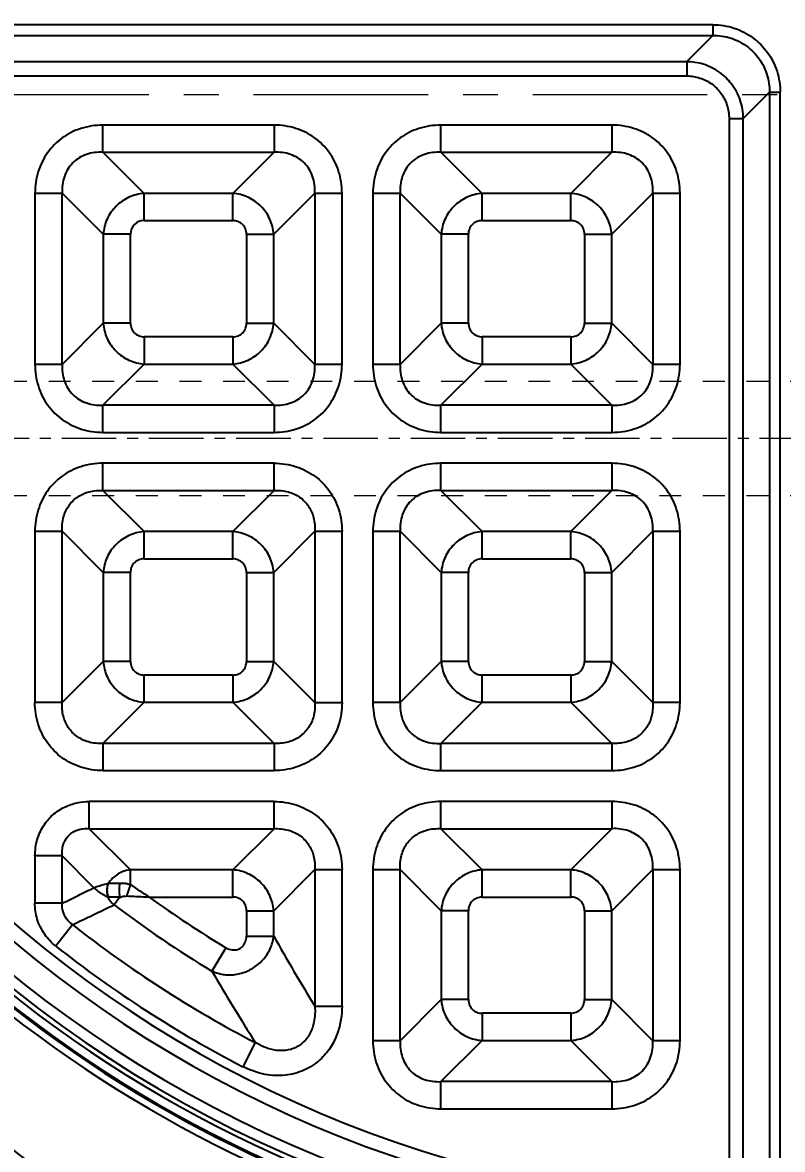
# Model space of a CAD drawing. Header units: millimetres. Extents: x 3054 to 4939, y -1170 to 130.
# Drawn here: x 4552.1 to 4605.2, y -864.7 to -786 of the extents above; entities that cross this region are included whole.
import ezdxf

# ---------------------------------------------------------------- set-up
doc = ezdxf.new("R2010")
doc.units = ezdxf.units.MM
doc.header["$LTSCALE"] = 16.335
doc.header["$PDMODE"] = 3
doc.header["$PDSIZE"] = 0.3125
doc.linetypes.add('CENTER', pattern=[0.6, 0.375, -0.075, 0.075, -0.075])
doc.linetypes.add('HIDDEN', pattern=[0.2, 0.1, -0.1])
doc.layers.get('0').update_dxf_attribs({"linetype": 'CONTINUOUS'})
doc.layers.get('Defpoints').update_dxf_attribs({"linetype": 'CONTINUOUS'})
doc.layers.add('center', color=1, linetype='CENTER', lineweight=9)
doc.layers.add('cool', color=153, linetype='HIDDEN', lineweight=9)
doc.styles.get("Standard").update_dxf_attribs({"font": 'txt', "width": 0.8})
doc.dimstyles.get("Standard").update_dxf_attribs({"dimtxt": 0.15625, "dimasz": 0.1875, "dimexe": 0.125, "dimexo": 0.0625, "dimtad": 0, "dimtih": 1, "dimtoh": 1, "dimdsep": 46, "dimtxsty": 'Standard', "dimcen": 0.09, "dimadec": 0, "dimazin": 0, "dimtp": 0.01, "dimtm": 0.01, "dimtfac": 1, "dimtofl": 0, "dimtmove": 0, "dimatfit": 3, "dimfxl": 0, "dimtolj": 1, "dimarcsym": 0})

# ---------------------------------------------------------------- blocks, each defined once
blk = doc.blocks.new('*D220')
at = {"color": 4, "lineweight": -2}
blk.add_line((4467.483, -791.002), (4441.773, -791.002), dxfattribs=at)
at = {"layer": 'Defpoints', "color": 0}
for p in [(4441.773, -791.002), (4467.483, -791.002), (4611.243, -791.002)]:
    blk.add_point(p, dxfattribs=at)
at = {"color": 6, "insert": (4436.773, -791.002), "char_height": 5, "attachment_point": 5}
blk.add_mtext('\\A1;0.00', dxfattribs=at)
blk = doc.blocks.new('*D221')
at = {"color": 4, "lineweight": -2}
blk.add_line((4460.053, -762.001), (4441.773, -762.001), dxfattribs=at)
at = {"layer": 'Defpoints', "color": 0}
for p in [(4441.773, -762.001), (4460.053, -762.001), (4611.243, -791.002)]:
    blk.add_point(p, dxfattribs=at)
at = {"color": 6, "insert": (4434.439, -762.001), "char_height": 5, "attachment_point": 5}
blk.add_mtext('\\A1;29.00', dxfattribs=at)
blk = doc.blocks.new('*D222')
at = {"color": 4, "lineweight": -2}
blk.add_line((4502.817, -743.002), (4441.773, -743.002), dxfattribs=at)
at = {"layer": 'Defpoints', "color": 0}
for p in [(4441.773, -743.002), (4502.817, -743.002), (4611.243, -791.002)]:
    blk.add_point(p, dxfattribs=at)
at = {"color": 6, "insert": (4434.439, -743.002), "char_height": 5, "attachment_point": 5}
blk.add_mtext('\\A1;48.00', dxfattribs=at)
blk = doc.blocks.new('*D223')
at = {"color": 4, "lineweight": -2}
blk.add_line((4524.817, -709.002), (4441.773, -709.002), dxfattribs=at)
at = {"layer": 'Defpoints', "color": 0}
for p in [(4441.773, -709.002), (4524.817, -709.002), (4611.243, -791.002)]:
    blk.add_point(p, dxfattribs=at)
at = {"color": 6, "insert": (4434.439, -709.002), "char_height": 5, "attachment_point": 5}
blk.add_mtext('\\A1;82.00', dxfattribs=at)
blk = doc.blocks.new('*D224')
at = {"color": 4, "lineweight": -2}
blk.add_line((4501.275, -694.001), (4441.773, -694.001), dxfattribs=at)
at = {"layer": 'Defpoints', "color": 0}
for p in [(4441.773, -694.001), (4501.275, -694.001), (4611.243, -791.002)]:
    blk.add_point(p, dxfattribs=at)
at = {"color": 6, "insert": (4434.439, -694.001), "char_height": 5, "attachment_point": 5}
blk.add_mtext('\\A1;97.00', dxfattribs=at)
blk = doc.blocks.new('*D225')
at = {"color": 4, "lineweight": -2}
blk.add_line((4563.817, -680.002), (4441.773, -680.002), dxfattribs=at)
at = {"layer": 'Defpoints', "color": 0}
for p in [(4441.773, -680.002), (4563.817, -680.002), (4611.243, -791.002)]:
    blk.add_point(p, dxfattribs=at)
at = {"color": 6, "insert": (4434.439, -680.002), "char_height": 5, "attachment_point": 5}
blk.add_mtext('\\A1;111.00', dxfattribs=at)
blk = doc.blocks.new('*D226')
at = {"color": 4, "lineweight": -2}
blk.add_line((4606.843, -674.002), (4441.773, -674.002), dxfattribs=at)
at = {"layer": 'Defpoints', "color": 0}
for p in [(4441.773, -674.002), (4606.843, -674.002), (4611.243, -791.002)]:
    blk.add_point(p, dxfattribs=at)
at = {"color": 6, "insert": (4433.773, -674.002), "char_height": 5, "attachment_point": 5}
blk.add_mtext('\\A1;117.00', dxfattribs=at)
blk = doc.blocks.new('*D227')
at = {"color": 4, "lineweight": -2}
for p, q in [((4451.773, -667.041), (4441.773, -667.041)), ((4461.773, -673.002), (4451.773, -667.041)), ((4479.867, -673.002), (4461.773, -673.002))]:
    blk.add_line(p, q, dxfattribs=at)
at = {"layer": 'Defpoints', "color": 0}
for p in [(4441.773, -667.041), (4479.867, -673.002), (4611.243, -791.002)]:
    blk.add_point(p, dxfattribs=at)
at = {"color": 6, "insert": (4433.773, -667.041), "char_height": 5, "attachment_point": 5}
blk.add_mtext('\\A1;118.00', dxfattribs=at)
blk = doc.blocks.new('*D228')
at = {"color": 4, "lineweight": -2}
blk.add_line((4477.232, -815.002), (4441.773, -815.002), dxfattribs=at)
at = {"layer": 'Defpoints', "color": 0}
for p in [(4611.243, -791.002), (4441.773, -815.002), (4477.232, -815.002)]:
    blk.add_point(p, dxfattribs=at)
at = {"color": 6, "insert": (4434.439, -815.002), "char_height": 5, "attachment_point": 5}
blk.add_mtext('\\A1;24.00', dxfattribs=at)
blk = doc.blocks.new('*D229')
at = {"color": 4, "lineweight": -2}
for p, q in [((4451.773, -847.002), (4441.773, -847.002)), ((4461.773, -859.001), (4451.773, -847.002)), ((4519.847, -859.001), (4461.773, -859.001))]:
    blk.add_line(p, q, dxfattribs=at)
at = {"layer": 'Defpoints', "color": 0}
for p in [(4611.243, -791.002), (4441.773, -847.002), (4519.847, -859.001)]:
    blk.add_point(p, dxfattribs=at)
at = {"color": 6, "insert": (4434.439, -847.002), "char_height": 5, "attachment_point": 5}
blk.add_mtext('\\A1;68.00', dxfattribs=at)
blk = doc.blocks.new('*D230')
at = {"color": 4, "lineweight": -2}
blk.add_line((4484.734, -873.002), (4441.773, -873.002), dxfattribs=at)
at = {"layer": 'Defpoints', "color": 0}
for p in [(4611.243, -791.002), (4441.773, -873.002), (4484.734, -873.002)]:
    blk.add_point(p, dxfattribs=at)
at = {"color": 6, "insert": (4434.439, -873.002), "char_height": 5, "attachment_point": 5}
blk.add_mtext('\\A1;82.00', dxfattribs=at)
blk = doc.blocks.new('*D231')
at = {"color": 4, "lineweight": -2}
blk.add_line((4574.843, -899.002), (4441.773, -899.002), dxfattribs=at)
at = {"layer": 'Defpoints', "color": 0}
for p in [(4611.243, -791.002), (4441.773, -899.002), (4574.843, -899.002)]:
    blk.add_point(p, dxfattribs=at)
at = {"color": 6, "insert": (4433.439, -899.002), "char_height": 5, "attachment_point": 5}
blk.add_mtext('\\A1;108.00', dxfattribs=at)
blk = doc.blocks.new('*D232')
at = {"color": 4, "lineweight": -2}
blk.add_line((4473.942, -909.002), (4441.773, -909.002), dxfattribs=at)
at = {"layer": 'Defpoints', "color": 0}
for p in [(4611.243, -791.002), (4441.773, -909.002), (4473.942, -909.002)]:
    blk.add_point(p, dxfattribs=at)
at = {"color": 6, "insert": (4433.773, -909.002), "char_height": 5, "attachment_point": 5}
blk.add_mtext('\\A1;118.00', dxfattribs=at)
blk = doc.blocks.new('*D233')
at = {"color": 4, "lineweight": -2}
for p, q in [((4568.217, -634.173), (4568.217, -624.173)), ((4568.247, -644.173), (4568.217, -634.173)), ((4568.247, -675.644), (4568.247, -644.173))]:
    blk.add_line(p, q, dxfattribs=at)
at = {"layer": 'Defpoints', "color": 0}
for p in [(4568.217, -624.173), (4568.247, -675.644), (4611.243, -791.002)]:
    blk.add_point(p, dxfattribs=at)
at = {"color": 6, "insert": (4568.217, -616.84), "char_height": 5, "attachment_point": 5, "rotation": 90}
blk.add_mtext('\\A1;43.00', dxfattribs=at)
blk = doc.blocks.new('*D234')
at = {"color": 4, "lineweight": -2}
for p, q in [((4529.217, -634.173), (4529.217, -624.173)), ((4528.247, -644.173), (4529.217, -634.173)), ((4528.247, -704.672), (4528.247, -644.173))]:
    blk.add_line(p, q, dxfattribs=at)
at = {"layer": 'Defpoints', "color": 0}
for p in [(4529.217, -624.173), (4528.247, -704.672), (4611.243, -791.002)]:
    blk.add_point(p, dxfattribs=at)
at = {"color": 6, "insert": (4529.217, -616.84), "char_height": 5, "attachment_point": 5, "rotation": 90}
blk.add_mtext('\\A1;83.00', dxfattribs=at)
blk = doc.blocks.new('*D235')
at = {"color": 4, "lineweight": -2}
for p, q in [((4507.217, -634.173), (4507.217, -624.173)), ((4506.247, -644.173), (4507.217, -634.173)), ((4506.247, -738.601), (4506.247, -644.173))]:
    blk.add_line(p, q, dxfattribs=at)
at = {"layer": 'Defpoints', "color": 0}
for p in [(4507.217, -624.173), (4506.247, -738.601), (4611.243, -791.002)]:
    blk.add_point(p, dxfattribs=at)
at = {"color": 6, "insert": (4507.217, -615.84), "char_height": 5, "attachment_point": 5, "rotation": 90}
blk.add_mtext('\\A1;105.00', dxfattribs=at)
blk = doc.blocks.new('*D236')
at = {"color": 4, "lineweight": -2}
blk.add_line((4482.742, -664.202), (4482.742, -624.173), dxfattribs=at)
at = {"layer": 'Defpoints', "color": 0}
for p in [(4482.742, -624.173), (4482.742, -664.202), (4611.243, -791.002)]:
    blk.add_point(p, dxfattribs=at)
at = {"color": 6, "insert": (4482.742, -615.173), "char_height": 5, "attachment_point": 5, "rotation": 90}
blk.add_mtext('\\A1;128.50', dxfattribs=at)
blk = doc.blocks.new('*D237')
at = {"color": 4, "lineweight": -2}
blk.add_line((4579.243, -903.402), (4579.243, -955.466), dxfattribs=at)
at = {"layer": 'Defpoints', "color": 0}
for p in [(4611.243, -791.002), (4579.243, -903.402), (4579.243, -955.466)]:
    blk.add_point(p, dxfattribs=at)
at = {"color": 6, "insert": (4579.243, -962.799), "char_height": 5, "attachment_point": 5, "rotation": 90}
blk.add_mtext('\\A1;32.00', dxfattribs=at)
blk = doc.blocks.new('*D238')
at = {"color": 4, "lineweight": -2}
for p, q in [((4524.247, -863.401), (4524.247, -935.466)), ((4524.247, -935.466), (4516.217, -945.466)), ((4516.217, -945.466), (4516.217, -955.466))]:
    blk.add_line(p, q, dxfattribs=at)
at = {"layer": 'Defpoints', "color": 0}
for p in [(4611.243, -791.002), (4524.247, -863.401), (4516.217, -955.466)]:
    blk.add_point(p, dxfattribs=at)
at = {"color": 6, "insert": (4516.217, -962.799), "char_height": 5, "attachment_point": 5, "rotation": 90}
blk.add_mtext('\\A1;87.00', dxfattribs=at)
blk = doc.blocks.new('*D239')
at = {"color": 4, "lineweight": -2}
blk.add_line((4482.742, -917.802), (4482.742, -955.466), dxfattribs=at)
at = {"layer": 'Defpoints', "color": 0}
for p in [(4611.243, -791.002), (4482.742, -917.802), (4482.742, -955.466)]:
    blk.add_point(p, dxfattribs=at)
at = {"color": 6, "insert": (4482.742, -964.466), "char_height": 5, "attachment_point": 5, "rotation": 90}
blk.add_mtext('\\A1;128.50', dxfattribs=at)
blk = doc.blocks.new('*D240')
at = {"color": 4, "lineweight": -2}
for p, q in [((4493.943, -636.034), (4493.943, -626.034)), ((4490.742, -646.034), (4493.943, -636.034)), ((4490.742, -781.571), (4490.742, -646.034))]:
    blk.add_line(p, q, dxfattribs=at)
at = {"layer": 'Defpoints', "color": 0}
for p in [(4493.943, -626.034), (4490.742, -781.571), (4611.243, -791.002)]:
    blk.add_point(p, dxfattribs=at)
at = {"color": 6, "insert": (4493.943, -617.368), "char_height": 5, "attachment_point": 5, "rotation": 90}
blk.add_mtext('\\A1;120.50', dxfattribs=at)
blk = doc.blocks.new('*D258')
at = {"color": 4, "lineweight": -2}
for p, q in [((4451.914, -779.805), (4441.914, -779.805)), ((4461.914, -785.971), (4451.914, -779.805)), ((4486.342, -785.971), (4461.914, -785.971))]:
    blk.add_line(p, q, dxfattribs=at)
at = {"layer": 'Defpoints', "color": 0}
for p in [(4441.914, -779.805), (4486.342, -785.971), (4611.243, -791.001)]:
    blk.add_point(p, dxfattribs=at)
at = {"color": 6, "insert": (4436.247, -779.805), "char_height": 5, "attachment_point": 5}
blk.add_mtext('\\A1;5.03', dxfattribs=at)

msp = doc.modelspace()

# ---------------------------------------------------------------- linework, layer by layer
at = {"color": 6, "linetype": 'Continuous'}
for p, q in [((4600.381, -786.128), (4521.218, -786.129)), ((4600.381, -786.128), (4600.381, -786.87)), ((4521.218, -786.869), (4600.381, -786.87)), ((4598.545, -788.706), (4600.381, -786.87)), ((4598.546, -788.706), (4524.616, -788.705)), ((4598.546, -788.706), (4598.546, -789.694)), ((4523.128, -789.694), (4598.546, -789.694)), ((4604.34, -790.829), (4602.504, -792.665)), ((4604.34, -790.829), (4604.34, -869.991)), ((4604.34, -790.829), (4605.082, -790.829)), ((4605.08, -869.991), (4605.082, -790.829)), ((4557.753, -795.03), (4557.753, -793.13)), ((4569.711, -793.13), (4557.753, -793.13)), ((4569.711, -793.13), (4569.711, -795.03)), ((4581.371, -795.03), (4581.371, -793.13)), ((4593.328, -793.13), (4581.371, -793.13)), ((4593.328, -793.13), (4593.328, -795.03)), ((4601.515, -792.664), (4601.515, -868.082)), ((4601.515, -792.664), (4602.504, -792.664)), ((4602.504, -866.593), (4602.503, -792.664)), ((4557.753, -795.03), (4560.626, -797.903)), ((4557.753, -795.03), (4569.711, -795.03)), ((4566.838, -797.903), (4569.711, -795.03)), ((4581.371, -795.03), (4584.244, -797.903)), ((4581.371, -795.03), (4593.328, -795.03)), ((4590.455, -797.903), (4593.328, -795.03)), ((4553.002, -797.881), (4553.002, -809.839)), ((4553.002, -797.881), (4554.903, -797.881)), ((4554.903, -809.839), (4554.903, -797.881)), ((4557.776, -800.754), (4554.903, -797.881)), ((4560.626, -799.804), (4560.626, -797.903)), ((4566.838, -797.903), (4560.626, -797.903)), ((4566.838, -799.804), (4566.838, -797.903)), ((4572.562, -797.881), (4569.689, -800.754)), ((4572.562, -797.881), (4572.562, -809.839)), ((4572.562, -797.881), (4574.462, -797.881)), ((4574.462, -809.839), (4574.462, -797.881)), ((4576.62, -797.881), (4576.62, -809.839)), ((4576.62, -797.881), (4578.52, -797.881)), ((4578.52, -809.839), (4578.52, -797.881)), ((4581.393, -800.754), (4578.52, -797.881)), ((4584.244, -799.804), (4584.244, -797.903)), ((4590.455, -797.903), (4584.244, -797.903)), ((4590.455, -799.804), (4590.455, -797.903)), ((4596.179, -797.881), (4593.306, -800.754)), ((4596.179, -797.881), (4596.179, -809.839)), ((4596.179, -797.881), (4598.08, -797.881)), ((4598.08, -809.839), (4598.08, -797.881)), ((4560.626, -799.804), (4566.838, -799.804)), ((4584.244, -799.804), (4590.455, -799.804)), ((4557.776, -800.754), (4557.776, -806.966)), ((4559.676, -800.754), (4557.776, -800.754)), ((4559.676, -806.966), (4559.676, -800.754)), ((4567.788, -800.754), (4567.788, -806.966)), ((4567.788, -800.754), (4569.689, -800.754)), ((4569.689, -806.966), (4569.689, -800.754)), ((4581.393, -800.754), (4581.393, -806.966)), ((4583.294, -800.754), (4581.393, -800.754)), ((4583.294, -806.966), (4583.294, -800.754)), ((4591.406, -800.754), (4591.406, -806.966)), ((4591.406, -800.754), (4593.306, -800.754)), ((4593.306, -806.966), (4593.306, -800.754)), ((4554.903, -809.839), (4557.776, -806.966)), ((4559.676, -806.966), (4557.776, -806.966)), ((4567.788, -806.966), (4569.689, -806.966)), ((4569.689, -806.966), (4572.562, -809.839)), ((4578.52, -809.839), (4581.393, -806.966)), ((4583.294, -806.966), (4581.393, -806.966)), ((4591.406, -806.966), (4593.306, -806.966)), ((4593.306, -806.966), (4596.179, -809.839)), ((4560.626, -807.916), (4560.626, -809.816)), ((4566.838, -807.916), (4560.626, -807.916)), ((4566.838, -807.916), (4566.838, -809.816)), ((4584.244, -807.916), (4584.244, -809.816)), ((4590.455, -807.916), (4584.244, -807.916)), ((4590.455, -807.916), (4590.455, -809.816)), ((4554.903, -809.839), (4553.002, -809.839)), ((4560.626, -809.816), (4557.753, -812.689)), ((4560.626, -809.816), (4566.838, -809.816)), ((4569.711, -812.689), (4566.838, -809.816)), ((4574.462, -809.839), (4572.562, -809.839)), ((4578.52, -809.839), (4576.62, -809.839)), ((4584.244, -809.816), (4581.371, -812.689)), ((4584.244, -809.816), (4590.455, -809.816)), ((4593.328, -812.689), (4590.455, -809.816)), ((4598.08, -809.839), (4596.179, -809.839)), ((4557.753, -814.59), (4557.753, -812.689)), ((4569.711, -812.689), (4557.753, -812.689)), ((4569.711, -812.689), (4569.711, -814.59)), ((4581.371, -814.59), (4581.371, -812.689)), ((4593.328, -812.689), (4581.371, -812.689)), ((4593.328, -812.689), (4593.328, -814.59)), ((4557.753, -814.59), (4569.711, -814.59)), ((4581.371, -814.59), (4593.328, -814.59)), ((4557.753, -818.648), (4557.753, -816.747)), ((4569.711, -816.747), (4557.753, -816.747)), ((4569.711, -818.648), (4569.711, -816.747)), ((4581.371, -818.648), (4581.371, -816.747)), ((4593.328, -816.747), (4581.371, -816.747)), ((4593.328, -816.747), (4593.328, -818.648)), ((4557.753, -818.648), (4560.626, -821.521)), ((4557.753, -818.648), (4569.711, -818.648)), ((4566.838, -821.521), (4569.711, -818.648)), ((4581.371, -818.648), (4584.244, -821.521)), ((4581.371, -818.648), (4593.328, -818.648)), ((4590.455, -821.521), (4593.328, -818.648)), ((4553.002, -821.499), (4553.002, -833.456)), ((4553.002, -821.499), (4554.903, -821.499)), ((4554.903, -833.456), (4554.903, -821.499)), ((4557.776, -824.372), (4554.903, -821.499)), ((4560.626, -823.421), (4560.626, -821.521)), ((4566.838, -821.521), (4560.626, -821.521)), ((4566.838, -823.421), (4566.838, -821.521)), ((4572.562, -821.499), (4569.689, -824.372)), ((4572.562, -821.499), (4572.562, -833.456)), ((4572.562, -821.499), (4574.462, -821.499)), ((4574.462, -833.456), (4574.462, -821.499)), ((4576.62, -821.499), (4576.62, -833.456)), ((4576.62, -821.499), (4578.52, -821.499)), ((4578.52, -833.456), (4578.52, -821.499)), ((4581.393, -824.372), (4578.52, -821.499)), ((4584.244, -823.421), (4584.244, -821.521)), ((4590.455, -821.521), (4584.244, -821.521)), ((4590.455, -823.421), (4590.455, -821.521)), ((4596.179, -821.499), (4593.306, -824.372)), ((4596.179, -821.499), (4596.179, -833.456)), ((4596.179, -821.499), (4598.08, -821.499)), ((4598.08, -833.456), (4598.08, -821.499)), ((4560.626, -823.421), (4566.838, -823.421)), ((4584.244, -823.421), (4590.455, -823.421)), ((4557.776, -824.372), (4557.776, -830.583)), ((4559.676, -824.372), (4557.776, -824.372)), ((4559.676, -830.583), (4559.676, -824.372)), ((4567.788, -824.372), (4567.788, -830.583)), ((4567.788, -824.372), (4569.689, -824.372)), ((4569.689, -830.583), (4569.689, -824.372)), ((4581.393, -824.372), (4581.393, -830.583)), ((4583.294, -824.372), (4581.393, -824.372)), ((4583.294, -830.583), (4583.294, -824.372)), ((4591.406, -824.372), (4591.406, -830.583)), ((4591.406, -824.372), (4593.306, -824.372)), ((4593.306, -830.583), (4593.306, -824.372)), ((4554.903, -833.456), (4557.776, -830.583)), ((4559.676, -830.583), (4557.776, -830.583)), ((4567.788, -830.583), (4569.689, -830.583)), ((4569.689, -830.583), (4572.562, -833.456)), ((4578.52, -833.456), (4581.393, -830.583)), ((4583.294, -830.583), (4581.393, -830.583)), ((4591.406, -830.583), (4593.306, -830.583)), ((4593.306, -830.583), (4596.179, -833.456)), ((4560.626, -833.434), (4560.626, -831.533)), ((4566.838, -831.533), (4560.626, -831.533)), ((4566.838, -831.533), (4566.838, -833.434)), ((4584.244, -833.434), (4584.244, -831.533)), ((4590.455, -831.533), (4584.244, -831.533)), ((4590.455, -831.533), (4590.455, -833.434)), ((4554.903, -833.456), (4553.002, -833.456)), ((4560.626, -833.434), (4557.753, -836.307)), ((4560.626, -833.434), (4566.838, -833.434)), ((4569.711, -836.307), (4566.838, -833.434)), ((4572.562, -833.456), (4574.462, -833.456)), ((4578.52, -833.456), (4576.62, -833.456)), ((4584.244, -833.434), (4581.371, -836.307)), ((4584.244, -833.434), (4590.455, -833.434)), ((4593.328, -836.307), (4590.455, -833.434)), ((4598.08, -833.456), (4596.179, -833.456)), ((4557.753, -836.307), (4557.753, -838.207)), ((4569.711, -836.307), (4557.753, -836.307)), ((4569.711, -836.307), (4569.711, -838.207)), ((4581.371, -838.207), (4581.371, -836.307)), ((4593.328, -836.307), (4581.371, -836.307)), ((4593.328, -836.307), (4593.328, -838.207)), ((4557.753, -838.207), (4569.711, -838.207)), ((4581.371, -838.207), (4593.328, -838.207)), ((4556.803, -842.265), (4556.803, -840.365)), ((4569.711, -840.365), (4556.803, -840.365)), ((4569.711, -842.265), (4569.711, -840.365)), ((4581.371, -842.265), (4581.371, -840.365)), ((4593.328, -840.365), (4581.371, -840.365)), ((4593.328, -840.365), (4593.328, -842.265)), ((4556.803, -842.265), (4559.676, -845.138)), ((4556.803, -842.265), (4569.711, -842.265)), ((4566.838, -845.138), (4569.711, -842.265)), ((4581.371, -842.265), (4593.328, -842.265)), ((4581.371, -842.265), (4584.244, -845.138)), ((4590.455, -845.138), (4593.328, -842.265)), ((4553.002, -844.166), (4553.002, -847.472)), ((4554.903, -844.166), (4553.002, -844.166)), ((4554.903, -847.472), (4554.903, -844.166)), ((4557.122, -846.385), (4554.903, -844.166)), ((4559.676, -846.171), (4559.676, -845.138)), ((4566.838, -845.138), (4559.676, -845.138)), ((4566.838, -847.039), (4566.838, -845.138)), ((4572.562, -845.116), (4569.689, -847.989)), ((4572.562, -845.116), (4572.562, -854.661)), ((4572.562, -845.116), (4574.462, -845.116)), ((4574.462, -854.661), (4574.462, -845.116)), ((4576.62, -845.116), (4576.62, -857.074)), ((4576.62, -845.116), (4578.52, -845.116)), ((4581.393, -847.989), (4578.52, -845.116)), ((4578.52, -857.074), (4578.52, -845.116)), ((4584.244, -847.039), (4584.244, -845.138)), ((4590.455, -845.138), (4584.244, -845.138)), ((4590.455, -847.039), (4590.455, -845.138)), ((4596.179, -845.116), (4593.306, -847.989)), ((4596.179, -845.116), (4598.08, -845.116)), ((4596.179, -845.116), (4596.179, -857.074)), ((4598.08, -857.074), (4598.08, -845.116)), ((4558.147, -846.061), (4558.935, -846.061)), ((4554.903, -847.472), (4553.002, -847.472)), ((4558.92, -847.058), (4558.528, -847.576)), ((4560.995, -847.039), (4566.838, -847.039)), ((4584.244, -847.039), (4590.455, -847.039)), ((4567.788, -847.989), (4567.788, -849.766)), ((4567.788, -847.989), (4569.689, -847.989)), ((4569.689, -849.766), (4569.689, -847.989)), ((4581.393, -847.989), (4581.393, -854.201)), ((4583.294, -847.989), (4581.393, -847.989)), ((4583.294, -854.201), (4583.294, -847.989)), ((4591.406, -847.989), (4593.306, -847.989)), ((4591.406, -847.989), (4591.406, -854.201)), ((4593.306, -854.201), (4593.306, -847.989)), ((4554.451, -850.458), (4555.627, -848.965)), ((4567.788, -849.766), (4569.689, -849.766)), ((4566.348, -850.58), (4565.368, -852.208)), ((4578.52, -857.074), (4581.393, -854.201)), ((4583.294, -854.201), (4581.393, -854.201)), ((4591.406, -854.201), (4593.306, -854.201)), ((4593.306, -854.201), (4596.179, -857.074)), ((4572.562, -854.661), (4574.462, -854.661)), ((4590.455, -855.151), (4584.244, -855.151)), ((4584.244, -855.151), (4584.244, -857.051)), ((4590.455, -855.151), (4590.455, -857.051)), ((4568.401, -857.193), (4567.528, -858.881)), ((4578.52, -857.074), (4576.62, -857.074)), ((4584.244, -857.051), (4581.371, -859.924)), ((4584.244, -857.051), (4590.455, -857.051)), ((4593.328, -859.924), (4590.455, -857.051)), ((4598.08, -857.074), (4596.179, -857.074)), ((4593.328, -859.924), (4581.371, -859.924)), ((4581.371, -861.825), (4581.371, -859.924)), ((4593.328, -859.924), (4593.328, -861.825)), ((4581.371, -861.825), (4593.328, -861.825))]:
    msp.add_line(p, q, dxfattribs=at)
for centre, radius, start, end in [((4611.269, -785.971), 100.622, 28.40074, 331.59927), ((4611.269, -785.971), 100.12, 28.40075, 331.59926), ((4611.269, -785.971), 100.057, 28.37938, 331.62062), ((4611.269, -785.971), 98.859, 28.37934, 331.62065), ((4605.239, -785.971), 86.271, 181.61975, 268.38025), ((4605.239, -785.971), 85.531, 181.61975, 268.38025), ((4605.239, -785.971), 83.696, 182.93582, 267.06418), ((4605.239, -785.971), 82.706, 182.93582, 267.06418), ((4611.269, -785.971), 102.28, 186.15973, 331.08016), ((4611.269, -785.971), 101.778, 186.19838, 331.08683), ((4611.269, -785.971), 102.395, 189.52573, 331.07349), ((4605.239, -785.971), 87.224, 222.36053, 346.47022), ((4605.239, -785.971), 86.622, 222.36102, 346.47022), ((4605.239, -785.971), 87.818, 222.43656, 332.51118), ((4605.239, -785.971), 87.317, 222.43651, 332.51058), ((4625.068, -748.231), 117.764, 236.27009, 237.03816), ((4559.897, -845.957), 2.121, 210.48734, 229.76953), ((4605.239, -785.971), 75.411, 234.07664, 238.95453), ((4397.749, -515.594), 368.866, 295.34136, 295.84092), ((4605.239, -785.971), 77.311, 232.82949, 238.9546), ((4605.239, -785.971), 80.184, 231.77762, 242.65109), ((4722.757, -763.213), 175.844, 209.48605, 211.3354), ((4605.239, -785.971), 82.085, 231.77764, 242.65107), ((4721.737, -760.459), 181.298, 210.4021, 212.24624)]:
    msp.add_arc(centre, radius, start, end, dxfattribs=at)
for points, knots in [([(4600.381, -786.128), (4600.627, -786.128), (4601.125, -786.166), (4601.856, -786.339), (4602.551, -786.626), (4603.182, -787.016), (4603.739, -787.494), (4604.213, -788.054), (4604.597, -788.688), (4604.878, -789.379), (4605.045, -790.099), (4605.082, -790.588), (4605.082, -790.829)], [0, 0, 0, 0, 0.099956, 0.202096, 0.303984, 0.403763, 0.502202, 0.600775, 0.700698, 0.801825, 0.902244, 1, 1, 1, 1]), ([(4600.381, -786.87), (4600.808, -786.867), (4601.654, -786.997), (4602.788, -787.575), (4603.667, -788.468), (4604.22, -789.591), (4604.342, -790.416), (4604.34, -790.829)], [0, 0, 0, 0, 0.20655, 0.404704, 0.604979, 0.800758, 1, 1, 1, 1]), ([(4602.504, -792.665), (4602.501, -792.233), (4602.354, -791.358), (4601.751, -790.245), (4600.845, -789.373), (4599.758, -788.833), (4598.934, -788.707), (4598.545, -788.706)], [0, 0, 0, 0, 0.209257, 0.42174, 0.602601, 0.811206, 1, 1, 1, 1]), ([(4598.546, -789.694), (4598.858, -789.7), (4599.481, -789.797), (4600.322, -790.216), (4600.987, -790.879), (4601.41, -791.723), (4601.509, -792.349), (4601.515, -792.663)], [0, 0, 0, 0, 0.201277, 0.400461, 0.597024, 0.797267, 1, 1, 1, 1]), ([(4557.753, -793.13), (4557.236, -793.139), (4556.221, -793.281), (4554.864, -793.963), (4553.817, -795.019), (4553.151, -796.37), (4553.01, -797.372), (4553.002, -797.881)], [0, 0, 0, 0, 0.208153, 0.404601, 0.600135, 0.79522, 1, 1, 1, 1]), ([(4574.462, -797.881), (4574.453, -797.363), (4574.311, -796.349), (4573.629, -794.991), (4572.573, -793.945), (4571.222, -793.278), (4570.22, -793.138), (4569.711, -793.13)], [0, 0, 0, 0, 0.208153, 0.404601, 0.600135, 0.79522, 1, 1, 1, 1]), ([(4581.371, -793.13), (4580.853, -793.139), (4579.839, -793.281), (4578.481, -793.963), (4577.435, -795.019), (4576.768, -796.37), (4576.628, -797.372), (4576.62, -797.881)], [0, 0, 0, 0, 0.208153, 0.404601, 0.600135, 0.79522, 1, 1, 1, 1]), ([(4598.08, -797.881), (4598.07, -797.363), (4597.928, -796.349), (4597.247, -794.991), (4596.19, -793.945), (4594.84, -793.278), (4593.838, -793.138), (4593.328, -793.13)], [0, 0, 0, 0, 0.208153, 0.404601, 0.600135, 0.79522, 1, 1, 1, 1]), ([(4557.753, -795.03), (4557.366, -795.007), (4556.589, -795.104), (4555.574, -795.701), (4554.977, -796.716), (4554.879, -797.493), (4554.903, -797.881)], [0, 0, 0, 0, 0.254794, 0.500003, 0.745227, 1, 1, 1, 1]), ([(4572.562, -797.881), (4572.585, -797.493), (4572.488, -796.716), (4571.89, -795.701), (4570.875, -795.104), (4570.098, -795.007), (4569.711, -795.03)], [0, 0, 0, 0, 0.254794, 0.500003, 0.745227, 1, 1, 1, 1]), ([(4581.371, -795.03), (4580.983, -795.007), (4580.206, -795.104), (4579.191, -795.701), (4578.594, -796.716), (4578.497, -797.493), (4578.52, -797.881)], [0, 0, 0, 0, 0.254794, 0.500003, 0.745227, 1, 1, 1, 1]), ([(4596.179, -797.881), (4596.202, -797.493), (4596.105, -796.716), (4595.508, -795.701), (4594.493, -795.104), (4593.716, -795.007), (4593.328, -795.03)], [0, 0, 0, 0, 0.254794, 0.500003, 0.745227, 1, 1, 1, 1]), ([(4560.626, -797.903), (4560.264, -797.928), (4559.539, -798.115), (4558.625, -798.756), (4557.986, -799.67), (4557.8, -800.392), (4557.776, -800.754)], [0, 0, 0, 0, 0.249666, 0.500527, 0.751123, 1, 1, 1, 1]), ([(4569.689, -800.754), (4569.664, -800.391), (4569.477, -799.667), (4568.836, -798.753), (4567.922, -798.114), (4567.199, -797.928), (4566.838, -797.903)], [0, 0, 0, 0, 0.249665, 0.500526, 0.751122, 1, 1, 1, 1]), ([(4584.244, -797.903), (4583.881, -797.928), (4583.157, -798.115), (4582.243, -798.756), (4581.604, -799.67), (4581.418, -800.392), (4581.393, -800.754)], [0, 0, 0, 0, 0.249666, 0.500527, 0.751123, 1, 1, 1, 1]), ([(4593.306, -800.754), (4593.281, -800.391), (4593.094, -799.667), (4592.454, -798.753), (4591.54, -798.114), (4590.817, -797.928), (4590.455, -797.903)], [0, 0, 0, 0, 0.249665, 0.500526, 0.751122, 1, 1, 1, 1]), ([(4567.788, -800.754), (4567.788, -800.625), (4567.736, -800.37), (4567.526, -800.048), (4567.204, -799.851), (4566.959, -799.804), (4566.838, -799.804)], [0, 0, 0, 0, 0.259809, 0.509834, 0.755075, 1, 1, 1, 1]), ([(4584.244, -799.804), (4584.115, -799.804), (4583.86, -799.855), (4583.537, -800.066), (4583.341, -800.388), (4583.294, -800.633), (4583.294, -800.754)], [0, 0, 0, 0, 0.259809, 0.509834, 0.755075, 1, 1, 1, 1]), ([(4591.406, -800.754), (4591.406, -800.625), (4591.354, -800.37), (4591.143, -800.048), (4590.821, -799.851), (4590.577, -799.804), (4590.455, -799.804)], [0, 0, 0, 0, 0.259809, 0.509834, 0.755075, 1, 1, 1, 1]), ([(4557.776, -806.966), (4557.8, -807.328), (4557.987, -808.053), (4558.628, -808.967), (4559.542, -809.605), (4560.265, -809.792), (4560.626, -809.816)], [0, 0, 0, 0, 0.249667, 0.500527, 0.751123, 1, 1, 1, 1]), ([(4559.676, -806.966), (4559.676, -807.094), (4559.728, -807.349), (4559.938, -807.672), (4560.26, -807.869), (4560.505, -807.916), (4560.626, -807.916)], [0, 0, 0, 0, 0.259809, 0.509834, 0.755075, 1, 1, 1, 1]), ([(4566.838, -809.816), (4567.201, -809.792), (4567.925, -809.605), (4568.839, -808.964), (4569.478, -808.05), (4569.664, -807.327), (4569.689, -806.966)], [0, 0, 0, 0, 0.249668, 0.500529, 0.751126, 1, 1, 1, 1]), ([(4566.838, -807.916), (4566.967, -807.916), (4567.222, -807.864), (4567.544, -807.653), (4567.741, -807.332), (4567.788, -807.087), (4567.788, -806.966)], [0, 0, 0, 0, 0.259809, 0.509834, 0.755075, 1, 1, 1, 1]), ([(4581.393, -806.966), (4581.418, -807.328), (4581.605, -808.053), (4582.246, -808.967), (4583.159, -809.605), (4583.882, -809.792), (4584.244, -809.816)], [0, 0, 0, 0, 0.249667, 0.500527, 0.751123, 1, 1, 1, 1]), ([(4583.294, -806.966), (4583.294, -807.094), (4583.345, -807.349), (4583.556, -807.672), (4583.878, -807.869), (4584.122, -807.916), (4584.244, -807.916)], [0, 0, 0, 0, 0.259809, 0.509834, 0.755075, 1, 1, 1, 1]), ([(4590.455, -809.816), (4590.818, -809.792), (4591.542, -809.605), (4592.456, -808.964), (4593.095, -808.05), (4593.281, -807.327), (4593.306, -806.966)], [0, 0, 0, 0, 0.249668, 0.500529, 0.751126, 1, 1, 1, 1]), ([(4590.455, -807.916), (4590.584, -807.916), (4590.839, -807.864), (4591.162, -807.653), (4591.359, -807.332), (4591.406, -807.087), (4591.406, -806.966)], [0, 0, 0, 0, 0.259809, 0.509834, 0.755075, 1, 1, 1, 1]), ([(4553.002, -809.839), (4553.011, -810.356), (4553.153, -811.37), (4553.835, -812.728), (4554.891, -813.774), (4556.242, -814.441), (4557.244, -814.582), (4557.753, -814.59)], [0, 0, 0, 0, 0.208153, 0.404601, 0.600135, 0.79522, 1, 1, 1, 1]), ([(4554.903, -809.839), (4554.879, -810.226), (4554.976, -811.003), (4555.574, -812.018), (4556.589, -812.615), (4557.366, -812.712), (4557.753, -812.689)], [0, 0, 0, 0, 0.254794, 0.500003, 0.745227, 1, 1, 1, 1]), ([(4569.711, -814.59), (4570.229, -814.581), (4571.243, -814.439), (4572.601, -813.757), (4573.647, -812.701), (4574.313, -811.35), (4574.454, -810.348), (4574.462, -809.839)], [0, 0, 0, 0, 0.208153, 0.404601, 0.600135, 0.79522, 1, 1, 1, 1]), ([(4569.711, -812.689), (4570.098, -812.713), (4570.876, -812.615), (4571.891, -812.018), (4572.488, -811.003), (4572.585, -810.226), (4572.562, -809.839)], [0, 0, 0, 0, 0.254794, 0.500003, 0.745227, 1, 1, 1, 1]), ([(4576.62, -809.839), (4576.629, -810.356), (4576.771, -811.37), (4577.453, -812.728), (4578.509, -813.774), (4579.86, -814.441), (4580.861, -814.582), (4581.371, -814.59)], [0, 0, 0, 0, 0.208153, 0.404601, 0.600135, 0.79522, 1, 1, 1, 1]), ([(4578.52, -809.839), (4578.497, -810.226), (4578.594, -811.003), (4579.191, -812.018), (4580.206, -812.615), (4580.983, -812.712), (4581.371, -812.689)], [0, 0, 0, 0, 0.254794, 0.500003, 0.745227, 1, 1, 1, 1]), ([(4593.328, -814.59), (4593.846, -814.581), (4594.86, -814.439), (4596.218, -813.757), (4597.264, -812.701), (4597.931, -811.35), (4598.072, -810.348), (4598.08, -809.839)], [0, 0, 0, 0, 0.208153, 0.404601, 0.600135, 0.79522, 1, 1, 1, 1]), ([(4593.328, -812.689), (4593.716, -812.713), (4594.493, -812.615), (4595.508, -812.018), (4596.105, -811.003), (4596.202, -810.226), (4596.179, -809.839)], [0, 0, 0, 0, 0.254794, 0.500003, 0.745227, 1, 1, 1, 1]), ([(4557.753, -816.747), (4557.235, -816.747), (4556.216, -816.9), (4554.858, -817.583), (4553.809, -818.644), (4553.149, -819.992), (4553.002, -820.993), (4553.002, -821.499)], [0, 0, 0, 0, 0.208216, 0.40615, 0.601002, 0.796755, 1, 1, 1, 1]), ([(4569.711, -816.747), (4570.233, -816.747), (4571.255, -816.902), (4572.61, -817.586), (4573.652, -818.641), (4574.314, -819.986), (4574.462, -820.989), (4574.462, -821.499)], [0, 0, 0, 0, 0.209973, 0.407076, 0.600298, 0.795169, 1, 1, 1, 1]), ([(4581.371, -816.747), (4580.853, -816.756), (4579.839, -816.898), (4578.481, -817.58), (4577.435, -818.636), (4576.768, -819.987), (4576.628, -820.989), (4576.62, -821.499)], [0, 0, 0, 0, 0.208153, 0.404601, 0.600135, 0.79522, 1, 1, 1, 1]), ([(4598.08, -821.499), (4598.07, -820.981), (4597.928, -819.967), (4597.247, -818.609), (4596.19, -817.563), (4594.84, -816.896), (4593.838, -816.755), (4593.328, -816.747)], [0, 0, 0, 0, 0.208153, 0.404601, 0.600135, 0.79522, 1, 1, 1, 1]), ([(4554.903, -821.499), (4554.882, -821.16), (4554.939, -820.515), (4555.338, -819.658), (4555.981, -819.04), (4556.819, -818.678), (4557.434, -818.629), (4557.753, -818.648)], [0, 0, 0, 0, 0.22165, 0.414005, 0.605105, 0.79066, 1, 1, 1, 1]), ([(4569.711, -818.648), (4570.047, -818.628), (4570.689, -818.684), (4571.546, -819.082), (4572.166, -819.727), (4572.531, -820.566), (4572.581, -821.179), (4572.562, -821.499)], [0, 0, 0, 0, 0.21998, 0.412518, 0.605434, 0.791016, 1, 1, 1, 1]), ([(4581.371, -818.648), (4580.983, -818.625), (4580.206, -818.722), (4579.191, -819.319), (4578.594, -820.334), (4578.497, -821.111), (4578.52, -821.499)], [0, 0, 0, 0, 0.254794, 0.500003, 0.745227, 1, 1, 1, 1]), ([(4596.179, -821.499), (4596.202, -821.111), (4596.105, -820.334), (4595.508, -819.319), (4594.493, -818.722), (4593.716, -818.625), (4593.328, -818.648)], [0, 0, 0, 0, 0.254794, 0.500003, 0.745227, 1, 1, 1, 1]), ([(4560.626, -821.521), (4560.264, -821.546), (4559.539, -821.733), (4558.625, -822.373), (4557.986, -823.287), (4557.8, -824.01), (4557.776, -824.372)], [0, 0, 0, 0, 0.249668, 0.500528, 0.751123, 1, 1, 1, 1]), ([(4569.689, -824.372), (4569.664, -824.009), (4569.477, -823.284), (4568.836, -822.37), (4567.922, -821.732), (4567.199, -821.545), (4566.838, -821.521)], [0, 0, 0, 0, 0.249665, 0.500526, 0.751122, 1, 1, 1, 1]), ([(4584.244, -821.521), (4583.881, -821.546), (4583.157, -821.733), (4582.243, -822.373), (4581.604, -823.287), (4581.418, -824.01), (4581.393, -824.372)], [0, 0, 0, 0, 0.249666, 0.500527, 0.751123, 1, 1, 1, 1]), ([(4593.306, -824.372), (4593.281, -824.009), (4593.094, -823.284), (4592.454, -822.37), (4591.54, -821.732), (4590.817, -821.545), (4590.455, -821.521)], [0, 0, 0, 0, 0.249665, 0.500526, 0.751122, 1, 1, 1, 1]), ([(4560.626, -823.421), (4560.497, -823.421), (4560.243, -823.473), (4559.92, -823.684), (4559.723, -824.005), (4559.676, -824.25), (4559.676, -824.372)], [0, 0, 0, 0, 0.259809, 0.509834, 0.755075, 1, 1, 1, 1]), ([(4567.788, -824.372), (4567.788, -824.243), (4567.736, -823.988), (4567.526, -823.665), (4567.204, -823.468), (4566.959, -823.421), (4566.838, -823.421)], [0, 0, 0, 0, 0.259809, 0.509834, 0.755075, 1, 1, 1, 1]), ([(4584.244, -823.421), (4584.115, -823.421), (4583.86, -823.473), (4583.537, -823.684), (4583.341, -824.005), (4583.294, -824.25), (4583.294, -824.372)], [0, 0, 0, 0, 0.259809, 0.509834, 0.755075, 1, 1, 1, 1]), ([(4591.406, -824.372), (4591.406, -824.243), (4591.354, -823.988), (4591.143, -823.665), (4590.821, -823.468), (4590.577, -823.421), (4590.455, -823.421)], [0, 0, 0, 0, 0.259809, 0.509834, 0.755075, 1, 1, 1, 1]), ([(4557.776, -830.583), (4557.8, -830.946), (4557.987, -831.67), (4558.628, -832.584), (4559.542, -833.223), (4560.265, -833.409), (4560.626, -833.434)], [0, 0, 0, 0, 0.24967, 0.500529, 0.751124, 1, 1, 1, 1]), ([(4559.676, -830.583), (4559.676, -830.712), (4559.728, -830.967), (4559.938, -831.289), (4560.26, -831.486), (4560.505, -831.533), (4560.626, -831.533)], [0, 0, 0, 0, 0.25981, 0.509836, 0.755076, 1, 1, 1, 1]), ([(4566.838, -833.434), (4567.201, -833.409), (4567.925, -833.222), (4568.839, -832.581), (4569.478, -831.668), (4569.664, -830.945), (4569.689, -830.583)], [0, 0, 0, 0, 0.24967, 0.50053, 0.751126, 1, 1, 1, 1]), ([(4566.838, -831.533), (4566.967, -831.533), (4567.222, -831.482), (4567.544, -831.271), (4567.741, -830.949), (4567.788, -830.705), (4567.788, -830.583)], [0, 0, 0, 0, 0.259809, 0.509834, 0.755075, 1, 1, 1, 1]), ([(4581.393, -830.583), (4581.418, -830.946), (4581.605, -831.67), (4582.246, -832.584), (4583.159, -833.223), (4583.882, -833.409), (4584.244, -833.434)], [0, 0, 0, 0, 0.249667, 0.500527, 0.751123, 1, 1, 1, 1]), ([(4583.294, -830.583), (4583.294, -830.712), (4583.345, -830.967), (4583.556, -831.289), (4583.878, -831.486), (4584.122, -831.533), (4584.244, -831.533)], [0, 0, 0, 0, 0.259809, 0.509834, 0.755075, 1, 1, 1, 1]), ([(4590.455, -833.434), (4590.818, -833.409), (4591.542, -833.222), (4592.456, -832.581), (4593.095, -831.668), (4593.281, -830.945), (4593.306, -830.583)], [0, 0, 0, 0, 0.249668, 0.500529, 0.751126, 1, 1, 1, 1]), ([(4590.455, -831.533), (4590.584, -831.533), (4590.839, -831.482), (4591.162, -831.271), (4591.359, -830.949), (4591.406, -830.705), (4591.406, -830.583)], [0, 0, 0, 0, 0.259809, 0.509834, 0.755075, 1, 1, 1, 1]), ([(4557.753, -838.207), (4557.231, -838.207), (4556.21, -838.052), (4554.854, -837.368), (4553.812, -836.313), (4553.15, -834.968), (4553.002, -833.966), (4553.002, -833.456)], [0, 0, 0, 0, 0.209973, 0.407076, 0.600298, 0.795169, 1, 1, 1, 1]), ([(4557.753, -836.307), (4557.415, -836.327), (4556.769, -836.27), (4555.913, -835.871), (4555.294, -835.229), (4554.933, -834.39), (4554.883, -833.776), (4554.903, -833.456)], [0, 0, 0, 0, 0.221646, 0.414002, 0.605103, 0.790659, 1, 1, 1, 1]), ([(4574.462, -833.456), (4574.462, -833.979), (4574.307, -835), (4573.623, -836.355), (4572.568, -837.397), (4571.223, -838.059), (4570.221, -838.207), (4569.711, -838.207)], [0, 0, 0, 0, 0.209973, 0.407076, 0.600298, 0.795169, 1, 1, 1, 1]), ([(4572.562, -833.456), (4572.582, -833.795), (4572.525, -834.44), (4572.126, -835.296), (4571.483, -835.915), (4570.645, -836.276), (4570.031, -836.326), (4569.711, -836.307)], [0, 0, 0, 0, 0.221644, 0.414001, 0.605102, 0.790659, 1, 1, 1, 1]), ([(4576.62, -833.456), (4576.629, -833.974), (4576.771, -834.988), (4577.453, -836.346), (4578.509, -837.392), (4579.86, -838.059), (4580.861, -838.199), (4581.371, -838.207)], [0, 0, 0, 0, 0.208153, 0.404601, 0.600135, 0.79522, 1, 1, 1, 1]), ([(4578.52, -833.456), (4578.497, -833.844), (4578.594, -834.621), (4579.191, -835.636), (4580.206, -836.233), (4580.983, -836.33), (4581.371, -836.307)], [0, 0, 0, 0, 0.254794, 0.500003, 0.745227, 1, 1, 1, 1]), ([(4596.179, -833.456), (4596.199, -833.795), (4596.142, -834.441), (4595.743, -835.297), (4595.1, -835.915), (4594.262, -836.277), (4593.648, -836.326), (4593.328, -836.307)], [0, 0, 0, 0, 0.221833, 0.41424, 0.605286, 0.790744, 1, 1, 1, 1]), ([(4593.328, -838.207), (4593.846, -838.198), (4594.86, -838.056), (4596.218, -837.375), (4597.264, -836.318), (4597.931, -834.967), (4598.071, -833.965), (4598.08, -833.456)], [0, 0, 0, 0, 0.20814, 0.404556, 0.600101, 0.795212, 1, 1, 1, 1]), ([(4553.002, -844.166), (4553.013, -843.781), (4553.107, -843.043), (4553.55, -842.06), (4554.212, -841.276), (4555.034, -840.727), (4555.924, -840.432), (4556.519, -840.36), (4556.803, -840.365)], [0, 0, 0, 0, 0.192981, 0.368447, 0.533532, 0.701789, 0.85754, 1, 1, 1, 1]), ([(4569.711, -840.365), (4570.233, -840.365), (4571.255, -840.52), (4572.61, -841.204), (4573.652, -842.259), (4574.314, -843.604), (4574.462, -844.606), (4574.462, -845.116)], [0, 0, 0, 0, 0.209973, 0.407076, 0.600298, 0.795169, 1, 1, 1, 1]), ([(4581.371, -840.365), (4580.853, -840.374), (4579.839, -840.516), (4578.481, -841.198), (4577.435, -842.254), (4576.768, -843.605), (4576.628, -844.607), (4576.62, -845.116)], [0, 0, 0, 0, 0.208166, 0.404613, 0.600169, 0.795235, 1, 1, 1, 1]), ([(4598.08, -845.116), (4598.07, -844.598), (4597.928, -843.584), (4597.247, -842.226), (4596.19, -841.18), (4594.84, -840.513), (4593.838, -840.373), (4593.328, -840.365)], [0, 0, 0, 0, 0.208153, 0.404601, 0.600135, 0.79522, 1, 1, 1, 1]), ([(4554.903, -844.166), (4554.882, -843.93), (4554.909, -843.484), (4555.177, -842.895), (4555.615, -842.488), (4556.181, -842.266), (4556.589, -842.247), (4556.803, -842.265)], [0, 0, 0, 0, 0.229389, 0.422261, 0.61197, 0.792322, 1, 1, 1, 1]), ([(4569.711, -842.265), (4570.047, -842.245), (4570.689, -842.301), (4571.546, -842.699), (4572.166, -843.344), (4572.531, -844.183), (4572.581, -844.797), (4572.562, -845.116)], [0, 0, 0, 0, 0.21998, 0.412518, 0.605434, 0.791016, 1, 1, 1, 1]), ([(4578.52, -845.116), (4578.5, -844.777), (4578.557, -844.131), (4578.956, -843.275), (4579.599, -842.657), (4580.437, -842.296), (4581.051, -842.246), (4581.371, -842.265)], [0, 0, 0, 0, 0.221835, 0.414242, 0.605287, 0.790745, 1, 1, 1, 1]), ([(4596.179, -845.116), (4596.202, -844.728), (4596.105, -843.951), (4595.508, -842.936), (4594.493, -842.339), (4593.716, -842.242), (4593.328, -842.265)], [0, 0, 0, 0, 0.254794, 0.500003, 0.745227, 1, 1, 1, 1]), ([(4559.676, -845.138), (4559.48, -845.159), (4559.084, -845.263), (4558.553, -845.582), (4558.266, -845.89), (4558.147, -846.061)], [0, 0, 0, 0, 0.322845, 0.657934, 1, 1, 1, 1]), ([(4569.689, -847.989), (4569.664, -847.626), (4569.477, -846.902), (4568.836, -845.988), (4567.922, -845.349), (4567.199, -845.163), (4566.838, -845.138)], [0, 0, 0, 0, 0.249665, 0.500526, 0.751122, 1, 1, 1, 1]), ([(4584.244, -845.138), (4583.881, -845.163), (4583.157, -845.35), (4582.243, -845.991), (4581.604, -846.905), (4581.418, -847.627), (4581.393, -847.989)], [0, 0, 0, 0, 0.249666, 0.500527, 0.751123, 1, 1, 1, 1]), ([(4593.306, -847.989), (4593.281, -847.626), (4593.094, -846.902), (4592.454, -845.988), (4591.54, -845.349), (4590.817, -845.163), (4590.455, -845.138)], [0, 0, 0, 0, 0.249665, 0.500526, 0.751122, 1, 1, 1, 1]), ([(4557.122, -846.385), (4557.187, -846.358), (4557.504, -846.235), (4557.832, -846.143), (4558.094, -846.079)], [0, 0, 0, 0, 0.20777, 1, 1, 1, 1]), ([(4557.122, -846.385), (4557.212, -846.468), (4557.408, -846.627), (4557.726, -846.842), (4557.953, -846.971), (4558.07, -847.033)], [0, 0, 0, 0, 0.320014, 0.655525, 1, 1, 1, 1]), ([(4558.109, -846.086), (4558.086, -846.146), (4558.051, -846.27), (4558.025, -846.461), (4558.021, -846.651), (4558.04, -846.841), (4558.069, -846.965), (4558.088, -847.025)], [0, 0, 0, 0, 0.202659, 0.403244, 0.60264, 0.801403, 1, 1, 1, 1]), ([(4558.147, -846.059), (4558.118, -846.119), (4558.07, -846.246), (4558.034, -846.447), (4558.035, -846.653), (4558.071, -846.854), (4558.119, -846.981), (4558.148, -847.041)], [0, 0, 0, 0, 0.197204, 0.398595, 0.601493, 0.802995, 1, 1, 1, 1]), ([(4558.935, -846.061), (4558.911, -846.164), (4558.88, -846.382), (4558.879, -846.711), (4558.91, -846.933), (4558.935, -847.039)], [0, 0, 0, 0, 0.322186, 0.667533, 1, 1, 1, 1]), ([(4558.935, -846.061), (4559.02, -846.058), (4559.189, -846.06), (4559.439, -846.093), (4559.6, -846.14), (4559.676, -846.171)], [0, 0, 0, 0, 0.337571, 0.67219, 1, 1, 1, 1]), ([(4559.676, -846.171), (4559.643, -846.252), (4559.576, -846.426), (4559.489, -846.687), (4559.438, -846.866), (4559.415, -846.952)], [0, 0, 0, 0, 0.320663, 0.676493, 1, 1, 1, 1]), ([(4554.451, -850.458), (4554.159, -850.228), (4553.622, -849.661), (4553.115, -848.618), (4553.002, -847.845), (4553.002, -847.472)], [0, 0, 0, 0, 0.326003, 0.673309, 1, 1, 1, 1]), ([(4555.627, -848.965), (4555.47, -848.853), (4555.191, -848.58), (4554.936, -848.053), (4554.893, -847.664), (4554.903, -847.472)], [0, 0, 0, 0, 0.335095, 0.664857, 1, 1, 1, 1]), ([(4558.07, -847.033), (4558.078, -847.035), (4558.095, -847.038), (4558.121, -847.04), (4558.138, -847.04), (4558.147, -847.039)], [0, 0, 0, 0, 0.339855, 0.671201, 1, 1, 1, 1]), ([(4558.935, -847.039), (4558.831, -847.039), (4558.638, -847.039), (4558.376, -847.039), (4558.217, -847.039), (4558.147, -847.039)], [0, 0, 0, 0, 0.394918, 0.733122, 1, 1, 1, 1]), ([(4558.92, -847.058), (4558.981, -847.048), (4559.089, -847.001), (4559.269, -846.962), (4559.394, -846.975), (4559.46, -846.959)], [0, 0, 0, 0, 0.336595, 0.631327, 1, 1, 1, 1]), ([(4559.46, -846.959), (4559.611, -846.968), (4559.936, -846.979), (4560.448, -847.011), (4560.808, -847.029), (4560.995, -847.039)], [0, 0, 0, 0, 0.295528, 0.635307, 1, 1, 1, 1]), ([(4567.788, -847.989), (4567.788, -847.86), (4567.736, -847.605), (4567.526, -847.283), (4567.204, -847.086), (4566.959, -847.039), (4566.838, -847.039)], [0, 0, 0, 0, 0.259809, 0.509834, 0.755075, 1, 1, 1, 1]), ([(4584.244, -847.039), (4584.115, -847.039), (4583.86, -847.09), (4583.537, -847.301), (4583.341, -847.623), (4583.294, -847.868), (4583.294, -847.989)], [0, 0, 0, 0, 0.259809, 0.509834, 0.755075, 1, 1, 1, 1]), ([(4591.406, -847.989), (4591.406, -847.86), (4591.354, -847.605), (4591.143, -847.283), (4590.821, -847.086), (4590.577, -847.039), (4590.455, -847.039)], [0, 0, 0, 0, 0.259809, 0.509834, 0.755075, 1, 1, 1, 1]), ([(4566.348, -850.58), (4566.481, -850.649), (4566.757, -850.747), (4567.186, -850.728), (4567.545, -850.508), (4567.734, -850.153), (4567.787, -849.893), (4567.788, -849.766)], [0, 0, 0, 0, 0.221108, 0.423873, 0.613866, 0.812498, 1, 1, 1, 1]), ([(4566.399, -852.466), (4566.711, -852.486), (4567.344, -852.426), (4568.222, -852.063), (4568.959, -851.462), (4569.484, -850.678), (4569.655, -850.071), (4569.689, -849.766)], [0, 0, 0, 0, 0.200603, 0.401582, 0.603036, 0.802601, 1, 1, 1, 1]), ([(4565.368, -852.208), (4565.476, -852.258), (4565.698, -852.344), (4566.044, -852.43), (4566.281, -852.459), (4566.399, -852.466)], [0, 0, 0, 0, 0.333583, 0.66661, 1, 1, 1, 1]), ([(4581.393, -854.201), (4581.418, -854.563), (4581.605, -855.288), (4582.246, -856.202), (4583.159, -856.84), (4583.882, -857.027), (4584.244, -857.051)], [0, 0, 0, 0, 0.249667, 0.500527, 0.751123, 1, 1, 1, 1]), ([(4583.294, -854.201), (4583.294, -854.329), (4583.345, -854.584), (4583.556, -854.907), (4583.878, -855.104), (4584.122, -855.151), (4584.244, -855.151)], [0, 0, 0, 0, 0.259809, 0.509834, 0.755075, 1, 1, 1, 1]), ([(4590.455, -857.051), (4590.818, -857.027), (4591.542, -856.84), (4592.456, -856.199), (4593.095, -855.285), (4593.281, -854.562), (4593.306, -854.201)], [0, 0, 0, 0, 0.249668, 0.500529, 0.751126, 1, 1, 1, 1]), ([(4590.455, -855.151), (4590.584, -855.151), (4590.839, -855.099), (4591.162, -854.888), (4591.359, -854.567), (4591.406, -854.322), (4591.406, -854.201)], [0, 0, 0, 0, 0.259809, 0.509834, 0.755075, 1, 1, 1, 1]), ([(4574.462, -854.661), (4574.465, -854.969), (4574.399, -855.622), (4574.154, -856.601), (4573.682, -857.579), (4572.913, -858.488), (4571.829, -859.196), (4570.491, -859.55), (4568.997, -859.487), (4568.028, -859.118), (4567.528, -858.881)], [0, 0, 0, 0, 0.093517, 0.197593, 0.304664, 0.419474, 0.554208, 0.690232, 0.832368, 1, 1, 1, 1]), ([(4572.562, -854.661), (4572.589, -855.03), (4572.564, -855.69), (4572.261, -856.581), (4571.76, -857.245), (4571.077, -857.655), (4570.285, -857.806), (4569.74, -857.733), (4569.456, -857.658)], [0, 0, 0, 0, 0.214701, 0.377134, 0.539997, 0.686366, 0.829361, 1, 1, 1, 1]), ([(4569.456, -857.658), (4569.338, -857.627), (4569.099, -857.549), (4568.746, -857.393), (4568.516, -857.264), (4568.401, -857.193)], [0, 0, 0, 0, 0.317383, 0.650063, 1, 1, 1, 1]), ([(4576.62, -857.074), (4576.629, -857.591), (4576.771, -858.605), (4577.453, -859.963), (4578.509, -861.009), (4579.86, -861.676), (4580.861, -861.817), (4581.371, -861.825)], [0, 0, 0, 0, 0.208153, 0.404601, 0.600135, 0.79522, 1, 1, 1, 1]), ([(4578.52, -857.074), (4578.497, -857.461), (4578.594, -858.238), (4579.191, -859.253), (4580.206, -859.85), (4580.983, -859.947), (4581.371, -859.924)], [0, 0, 0, 0, 0.254794, 0.500003, 0.745227, 1, 1, 1, 1]), ([(4593.328, -861.825), (4593.846, -861.816), (4594.86, -861.674), (4596.218, -860.992), (4597.264, -859.936), (4597.931, -858.585), (4598.072, -857.583), (4598.08, -857.074)], [0, 0, 0, 0, 0.208153, 0.404601, 0.600135, 0.79522, 1, 1, 1, 1]), ([(4593.328, -859.924), (4593.716, -859.948), (4594.493, -859.85), (4595.508, -859.253), (4596.105, -858.238), (4596.202, -857.461), (4596.179, -857.074)], [0, 0, 0, 0, 0.254794, 0.500003, 0.745227, 1, 1, 1, 1])]:
    msp.add_open_spline(points, degree=3, knots=knots, dxfattribs=at)
for points in [[(4560.626, -799.804), (4560.371, -799.804), (4559.874, -800.001), (4559.676, -800.499), (4559.676, -800.754)], [(4554.903, -847.472), (4555.273, -847.292), (4556.012, -846.927), (4556.753, -846.568), (4557.122, -846.385)], [(4558.094, -846.079), (4558.106, -846.076), (4558.117, -846.073), (4558.128, -846.069)]]:
    msp.add_open_spline(points, degree=3, dxfattribs=at)
at = {"layer": 'center', "color": 1, "linetype": 'CENTER', "ltscale": 1.990328}
msp.add_line((4451.243, -791.001), (4771.243, -791.001), dxfattribs=at)
at = {"layer": 'cool', "ltscale": 0.932966}
for p, q in [((4465.573, -811.002), (4756.913, -811.002)), ((4465.573, -819.002), (4756.913, -819.002))]:
    msp.add_line(p, q, dxfattribs=at)
at = {"layer": 'cool', "color": 1, "linetype": 'CENTER', "ltscale": 0.621977}
msp.add_line((4451.243, -815.002), (4771.243, -815.002), dxfattribs=at)

# ---------------------------------------------------------------- dimensions: what is measured, and where the dimension line sits
for feature_location, offset, dtype, origin, picture, middle in [((4482.742, -664.202), (0, 40.029), 1, (4611.243, -791.002), '*D236', (4482.742, -615.173)), ((4506.247, -738.601), (0.97, 114.428), 1, (4611.243, -791.002), '*D235', (4507.217, -615.84)), ((4490.742, -781.571), (3.202, 155.536), 1, (4611.243, -791.002), '*D240', (4493.943, -617.368)), ((4528.247, -704.672), (0.97, 80.499), 1, (4611.243, -791.002), '*D234', (4529.217, -616.84)), ((4568.247, -675.644), (-0.03, 51.471), 1, (4611.243, -791.002), '*D233', (4568.217, -616.84)), ((4479.867, -673.002), (-38.094, 5.961), 0, (4611.243, -791.002), '*D227', (4433.773, -667.041)), ((4606.843, -674.002), (-165.07, 0), 0, (4611.243, -791.002), '*D226', (4433.773, -674.002)), ((4563.817, -680.002), (-122.044, 0), 0, (4611.243, -791.002), '*D225', (4434.439, -680.002)), ((4501.275, -694.001), (-59.503, 0), 0, (4611.243, -791.002), '*D224', (4434.439, -694.001)), ((4524.817, -709.002), (-83.044, 0), 0, (4611.243, -791.002), '*D223', (4434.439, -709.002)), ((4502.817, -743.002), (-61.044, 0), 0, (4611.243, -791.002), '*D222', (4434.439, -743.002)), ((4460.053, -762.001), (-18.28, 0), 0, (4611.243, -791.002), '*D221', (4434.439, -762.001)), ((4486.342, -785.971), (-44.428, 6.166), 0, (4611.243, -791.001), '*D258', (4436.247, -779.805)), ((4467.482784948, -791.001835102), (-25.710224106, 0), 0, (4611.24263372, -791.001835102), '*D220', (4436.772560842, -791.001835102)), ((4574.843, -899.002), (-133.07, 0), 0, (4611.243, -791.002), '*D231', (4433.439, -899.002)), ((4473.942, -909.002), (-32.17, 0), 0, (4611.243, -791.002), '*D232', (4433.773, -909.002)), ((4477.232, -815.002), (-35.459, 0), 0, (4611.243, -791.002), '*D228', (4434.439, -815.002)), ((4519.847, -859.001), (-78.074, 11.999), 0, (4611.243, -791.002), '*D229', (4434.439, -847.002)), ((4484.734, -873.002), (-42.962, 0), 0, (4611.243, -791.002), '*D230', (4434.439, -873.002)), ((4482.742, -917.802), (0, -37.664), 1, (4611.243, -791.002), '*D239', (4482.742, -964.466)), ((4524.247, -863.401), (-8.03, -92.065), 1, (4611.243, -791.002), '*D238', (4516.217, -962.799)), ((4579.243, -903.402), (0, -52.064), 1, (4611.243, -791.002), '*D237', (4579.243, -962.799))]:
    dim = msp.add_ordinate_dim(feature_location=feature_location, offset=offset, dtype=dtype, origin=origin, dimstyle='Standard', override={"dimtxt": 5, "dimasz": 5, "dimexe": 0, "dimexo": 0, "dimgap": 0, "dimtih": 0, "dimtoh": 0, "dimzin": 0, "dimcen": 0, "dimclrd": 4, "dimclre": 4, "dimclrt": 6, "dimadec": 2, "dimtp": 0, "dimtm": 0, "dimtzin": 0})
    dim.commit()
    dim.dimension.update_dxf_attribs({"geometry": picture, "text_midpoint": middle})

doc.saveas('drawing.dxf')
